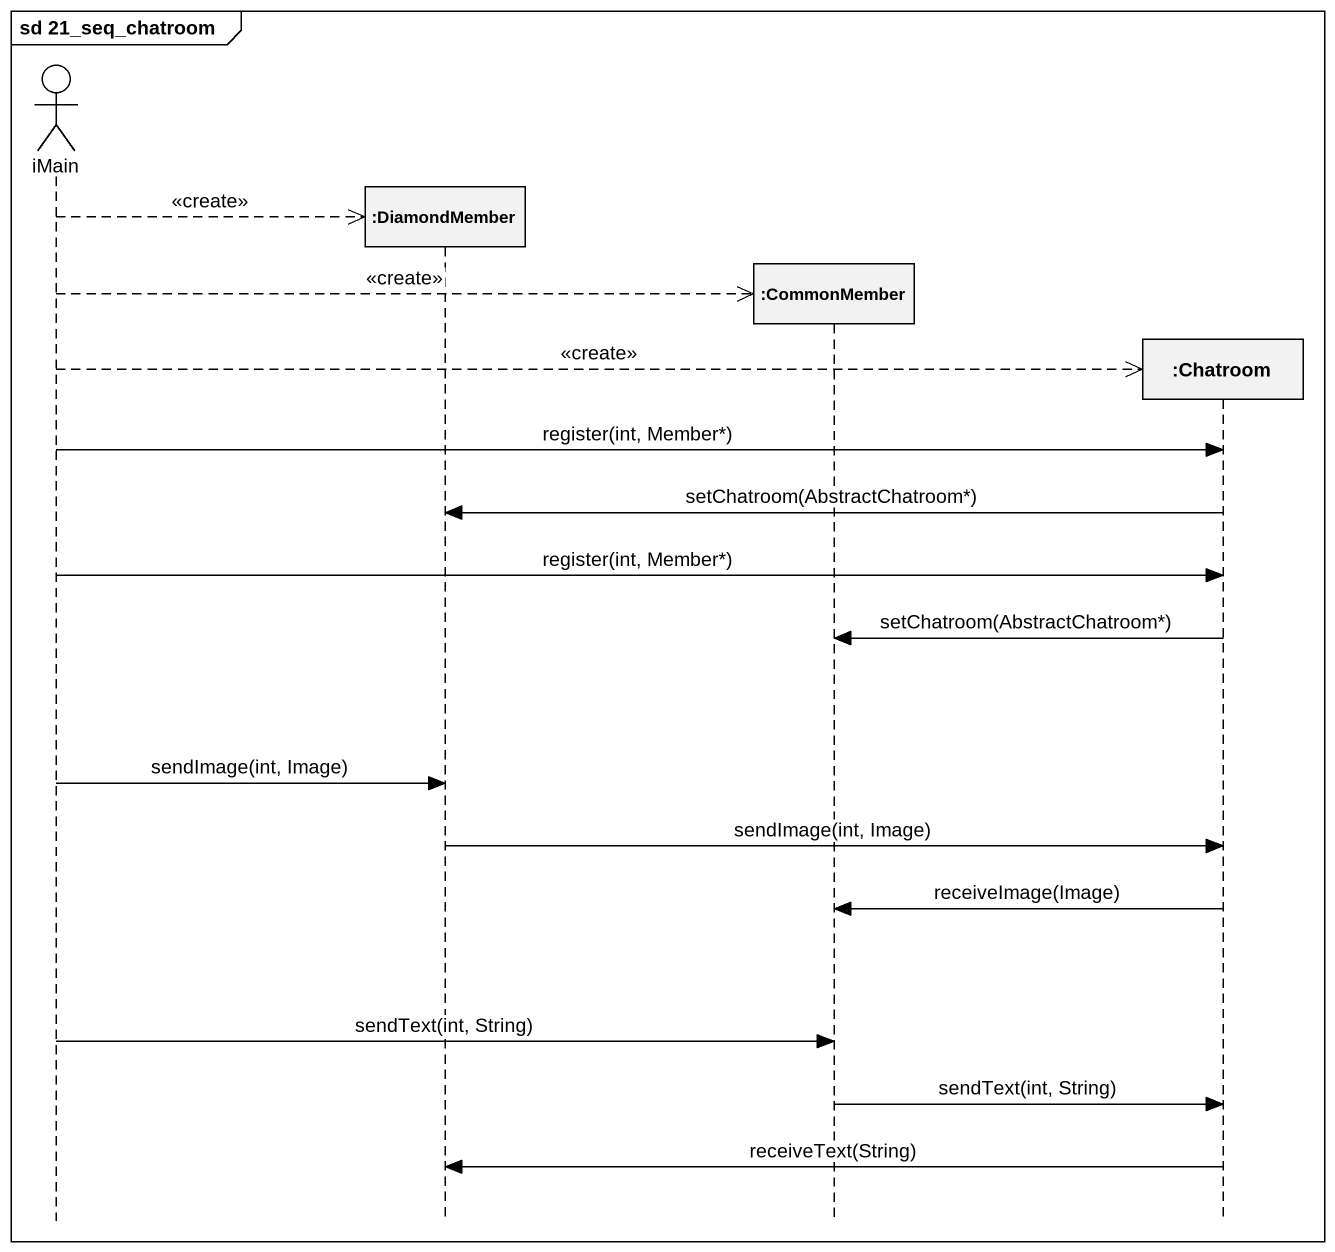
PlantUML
@startuml
mainframe sd 21_seq_chatroom
hide footbox
actor iMain
participant ":DiamondMember" as DiamondMember
participant ":CommonMember" as CommonMember
participant ":Chatroom" as Chatroom

iMain -->> DiamondMember ** : <<create>>
iMain -->> CommonMember ** : <<create>>
iMain -->> Chatroom ** : <<create>>
iMain -> Chatroom : register(int, Member*)
Chatroom -> DiamondMember : setChatroom(AbstractChatroom*)
iMain -> Chatroom : register(int, Member*)
Chatroom -> CommonMember : setChatroom(AbstractChatroom*)
iMain -> DiamondMember : sendImage(int, Image)
DiamondMember -> Chatroom : sendImage(int, Image)
Chatroom -> CommonMember : receiveImage(Image)
iMain -> CommonMember : sendText(int, String)
CommonMember -> Chatroom : sendText(int, String)
Chatroom -> DiamondMember : receiveText(String)
@enduml
